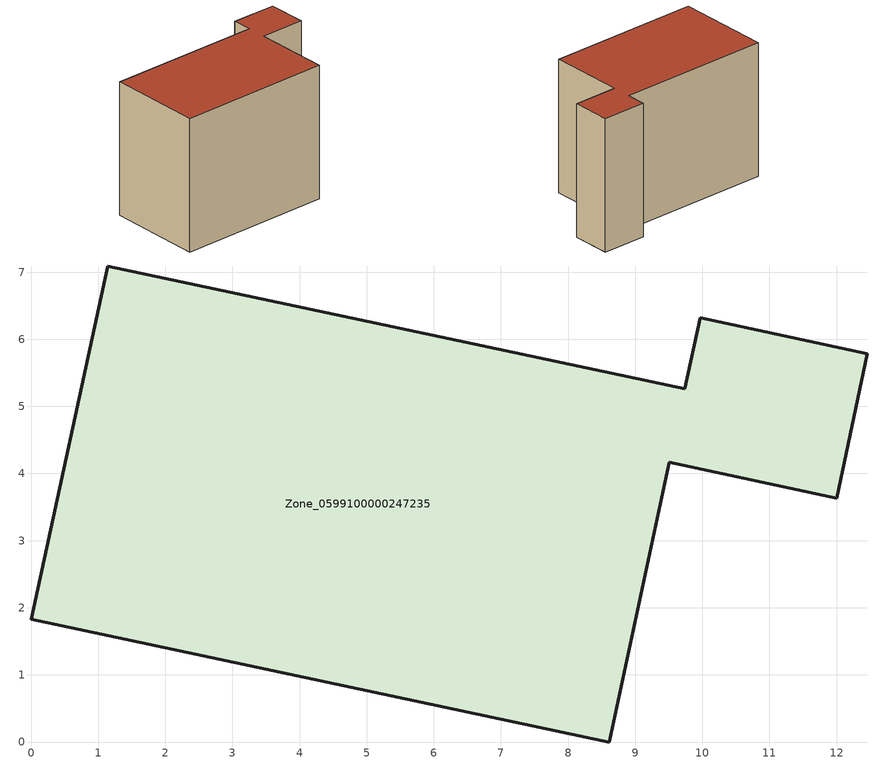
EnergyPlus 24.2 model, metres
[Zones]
Zone_0599100000247235
 floor ground (C_G): 9.74,5.26 9.97,6.32 12.46,5.78 12,3.63 9.51,4.17 8.61,0 0,1.83 1.14,7.09 z0
 wall outside (C_F): 1.14,7.09 0,1.83 8.61,0 9.51,4.17 12,3.63 12.46,5.78 9.97,6.32 9.74,5.26 1.14,7.09 z0:7.63
 roof outside (C_R): 9.74,5.26 1.14,7.09 0,1.83 8.61,0 9.51,4.17 12,3.63 12.46,5.78 9.97,6.32 z7.63
[BUILDING]
Pand.0599100000247235: North Axis=0; Terrain=City; Loads Convergence Tolerance Value=0.04; Temperature Convergence Tolerance Value=0.4; Solar Distribution=FullExterior; Maximum Number of Warmup Days=25; Minimum Number of Warmup Days=1
[Site:Location]
Rotterdam.The.Hague.AP_ZH_NLD Design_Conditions: Latitude=51.96; Longitude=4.45; Time Zone=1; Elevation=-4.5
[SITE:GROUNDTEMPERATURE:BUILDINGSURFACE]
18, 18, 18, 18, 18, 18, 18, 18, 18, 18, 18, 18
[MATERIAL] Thermal Absorptance=0.9; Solar Absorptance=0.7; Visible Absorptance=0.7
Name | Roughness | Thickness | Conductivity | Density | Specific Heat
G.TI.1975-1991 | MediumSmooth | 0.15 | 0.288461 | 540 | 1210
F.TI.1975-1991 | Rough | 0.3 | 0.230769 | 1920 | 840
R.TI.1975-1991 | MediumRough | 0.2 | 0.153846 | 1500 | 1000
[CONSTRUCTION]
C_G: G.TI.1975-1991
C_F: F.TI.1975-1991
C_R: R.TI.1975-1991
[ZONE]
Zone_0599100000247235: Type=1; Multiplier=1; Ceiling Height=Autocalculate; Volume=Autocalculate; Floor Area=autocalculate; Part of Total Floor Area=Yes
[ZONEINFILTRATION:DESIGNFLOWRATE]
Infil_Zone_0599100000247235: Zone or ZoneList or Space or SpaceList=Zone_0599100000247235; Schedule=AlwaysOn; Design Flow Rate Calculation Method=Flow/Area; Flow Rate per Floor Area=0.003; Constant Term Coefficient=1; Temperature Term Coefficient=0; Velocity Term Coefficient=0; Velocity Squared Term Coefficient=0
[HVACTEMPLATE:ZONE:IDEALLOADSAIRSYSTEM]
Zone_0599100000247235: Maximum Heating Supply Air Temperature=50; Minimum Cooling Supply Air Temperature=13; Maximum Heating Supply Air Humidity Ratio=0.0156; Minimum Cooling Supply Air Humidity Ratio=0.0077; Heating Limit=NoLimit; Cooling Limit=NoLimit; Dehumidification Control Type=ConstantSensibleHeatRatio; Cooling Sensible Heat Ratio=0.7; Dehumidification Setpoint=60; Humidification Control Type=None; Humidification Setpoint=30; Outdoor Air Method=None; Outdoor Air Flow Rate per Person=0.00944; Outdoor Air Flow Rate per Zone Floor Area=0; Outdoor Air Flow Rate per Zone=0; Demand Controlled Ventilation Type=None; Outdoor Air Economizer Type=NoEconomizer; Heat Recovery Type=None; Sensible Heat Recovery Effectiveness=0.7; Latent Heat Recovery Effectiveness=0.65
[ZONECONTROL:THERMOSTAT]
ThermostatControl_Zone_0599100000247235: Zone or ZoneList=Zone_0599100000247235; Control Type Schedule=DualSetpointControlType; Control 1=Thermostat_Zone_0599100000247235; Temperature Difference Between Cutout And Setpoint=0
[THERMOSTATSETPOINT:DUALSETPOINT]
Thermostat_Zone_0599100000247235: Heating Setpoint Temperature Schedule=HeatingSetpoint_Zone_0599100000247235; Cooling Setpoint Temperature Schedule=CoolingSetpoint_Zone_0599100000247235
[SCHEDULE:COMPACT]
HeatingSetpoint_Zone_0599100000247235: Through: 12/31, For: AllDays, Until: 24:00, 21
CoolingSetpoint_Zone_0599100000247235: Through: 12/31, For: AllDays, Until: 24:00, 24
DualSetpointControlType: Through: 12/31, For: AllDays, Until: 24:00, 4
AlwaysOn: Through: 12/31, For: AllDays, Until: 24:00, 1
